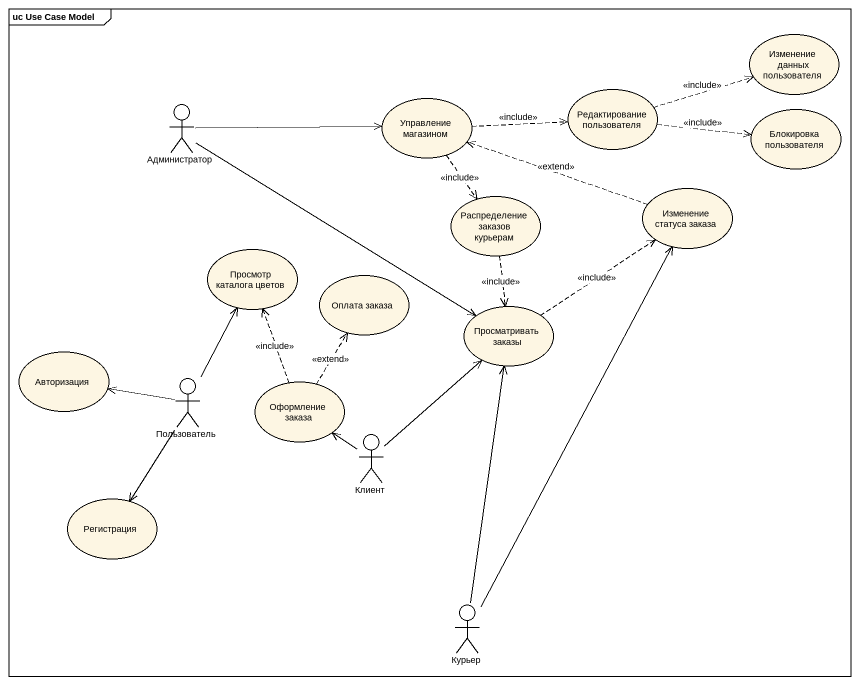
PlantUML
@startuml
mainframe uc Use Case Model
usecase "Изменение данных пользователя" as Изменение_данных
actor Администратор
usecase "Управление магазином" as Управление_магазином
usecase "Редактирование пользователя" as Редактирование_пользователя
usecase "Блокировка пользователя" as Блокировка_пользователя
usecase "Распределение заказов курьерам" as Распределение_заказов
usecase "Изменение статуса заказа" as Изменение_статуса_заказа
usecase "Просмотр каталога цветов" as Просмотр_каталога_цветов
usecase "Оплата заказа" as Оплата_заказа
usecase "Просматривать заказы" as Просматривать_заказы
usecase Авторизация
actor Пользователь
usecase "Оформление заказа" as Оформление_заказа
actor Клиент
usecase Регистрация
actor Курьер
Администратор -right-> Управление_магазином
Администратор -right-> Просматривать_заказы
Управление_магазином .right.> Редактирование_пользователя : <<include>>
Управление_магазином ..> Распределение_заказов : <<include>>
Редактирование_пользователя .right.> Изменение_данных : <<include>>
Редактирование_пользователя .right.> Блокировка_пользователя : <<include>>
Распределение_заказов ..> Просматривать_заказы : <<include>>
Изменение_статуса_заказа .left.> Управление_магазином : <<extend>>
Просматривать_заказы .up.> Изменение_статуса_заказа : <<include>>
Пользователь -up-> Просмотр_каталога_цветов
Пользователь -left-> Авторизация
Пользователь --> Регистрация
Оформление_заказа .up.> Просмотр_каталога_цветов : <<include>>
Оформление_заказа .up.> Оплата_заказа : <<extend>>
Клиент -up-> Просматривать_заказы
Клиент -up-> Оформление_заказа
Курьер -up-> Изменение_статуса_заказа
Курьер -up-> Просматривать_заказы
@enduml
